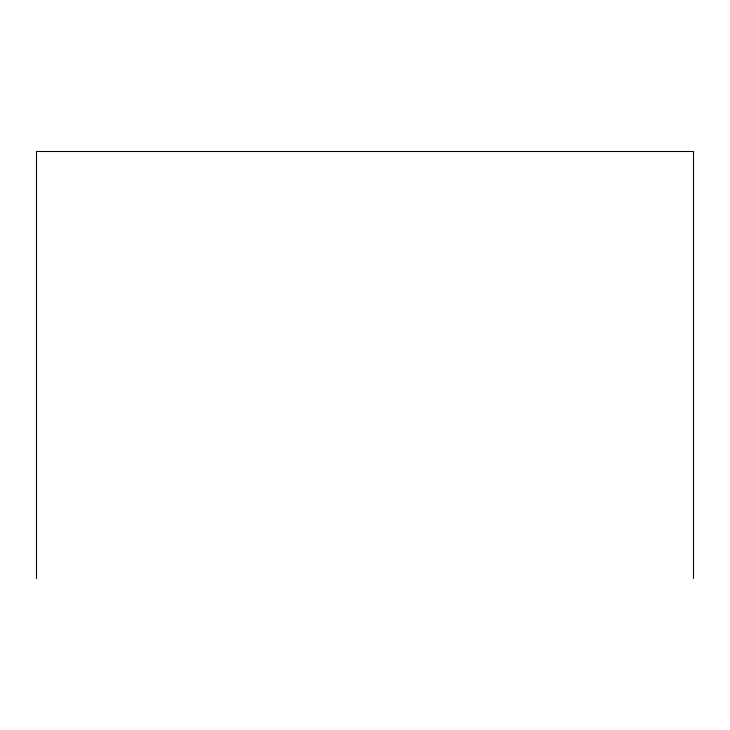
<?xml version="1.0" encoding="UTF-8"?>
<svg xmlns="http://www.w3.org/2000/svg" width="730" height="730" viewBox="0 0 730 730"><rect width="100%" height="100%" fill="white"/><g stroke="black" fill="none" stroke-linecap="round" stroke-linejoin="round"><path stroke-width="1.09" d="M693.5 578.507L693.5 151.493L36.5 151.493L36.5 578.507"/></g></svg>
